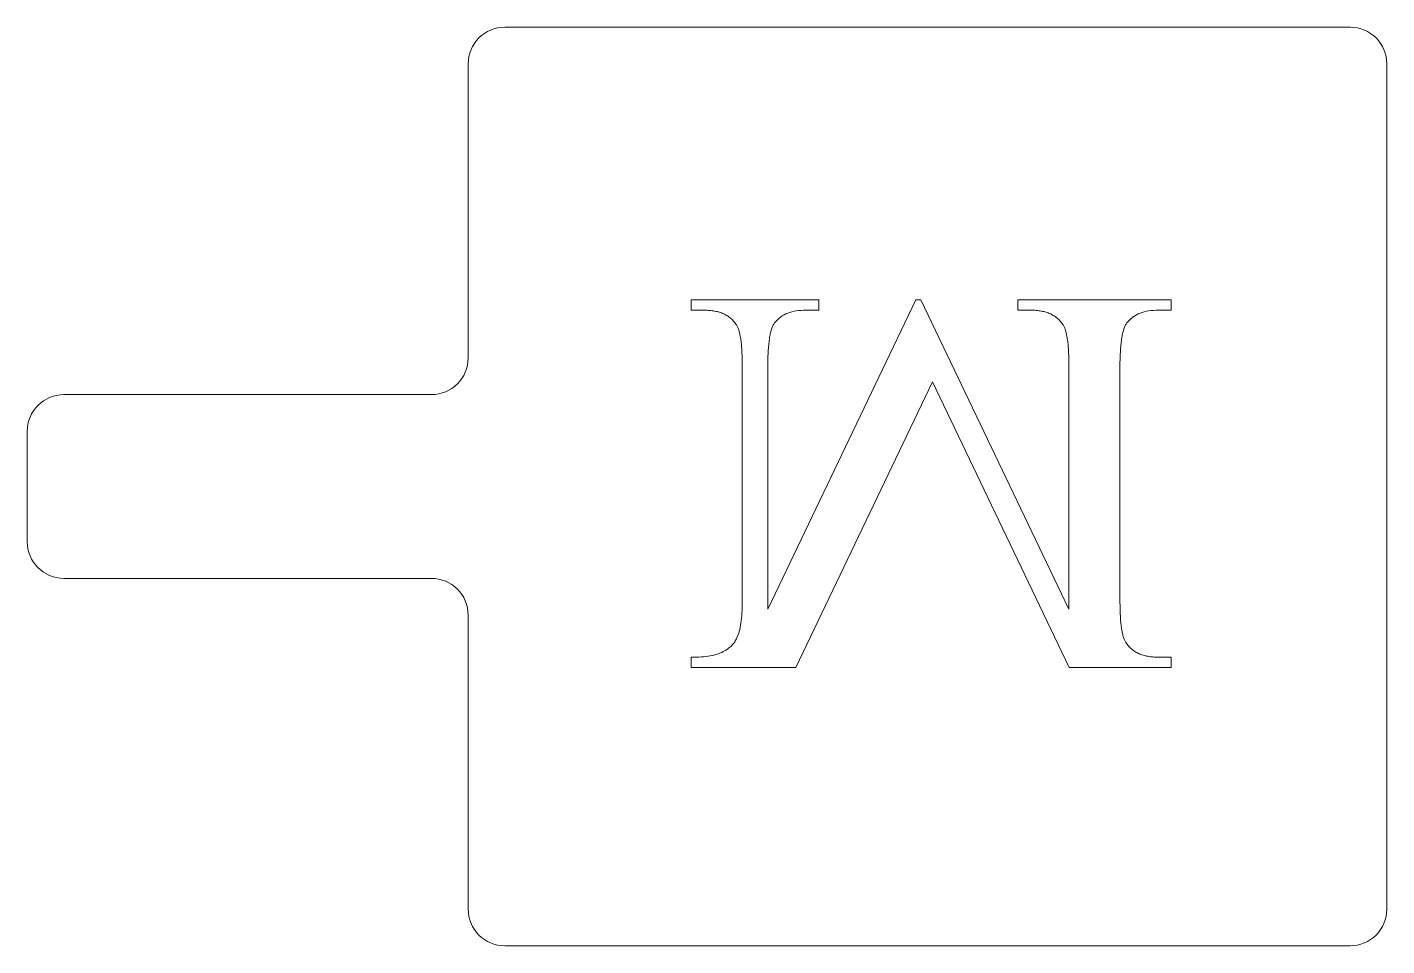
# Model space of a CAD drawing. Header units: millimetres. Extents: x -120 to 250, y -250 to 0.
import ezdxf

# ---------------------------------------------------------------- set-up
doc = ezdxf.new("R2010")
doc.units = ezdxf.units.MM

msp = doc.modelspace()

# ---------------------------------------------------------------- linework, layer by layer
at = {"color": 7, "linetype": 'Continuous', "lineweight": 15}
for p, q in [((10, 0), (240, 0)), ((0, -90), (0, -10)), ((250, -10), (250, -240)), ((95.44, -74.24), (60.72, -74.24)), ((60.72, -74.24), (60.72, -77.02)), ((60.72, -77.02), (64.19, -77.02)), ((121.83, -74.24), (81.55, -158.38)), ((91.97, -77.02), (95.44, -77.02)), ((95.44, -77.02), (95.44, -74.24)), ((123.22, -74.24), (121.83, -74.24)), ((163.5, -158.38), (123.22, -74.24)), ((191.28, -74.24), (149.61, -74.24)), ((149.61, -74.24), (149.61, -77.02)), ((149.61, -77.02), (153.08, -77.02)), ((187.87, -77.02), (191.28, -77.02)), ((191.28, -77.02), (191.28, -74.24)), ((74.61, -92.29), (74.61, -156.18)), ((81.55, -158.38), (81.55, -92.29)), ((163.5, -92.29), (163.5, -158.38)), ((177.39, -156.18), (177.39, -92.29)), ((89.19, -174.24), (126.39, -96.55)), ((126.39, -96.55), (163.58, -174.24)), ((-110, -100), (-10, -100)), ((-120, -140), (-120, -110)), ((-10, -150), (-110, -150)), ((0, -240), (0, -160)), ((60.72, -171.46), (60.72, -174.24)), ((191.28, -171.46), (187.87, -171.46)), ((191.28, -174.24), (191.28, -171.46)), ((60.72, -174.24), (89.19, -174.24)), ((163.58, -174.24), (191.28, -174.24)), ((240, -250), (10, -250))]:
    msp.add_line(p, q, dxfattribs=at)
for centre, start, end in [((10, -10), 90, 180), ((240, -10), 0, 90), ((-10, -90), 270, 0), ((-110, -110), 90, 180), ((-110, -140), 180, 270), ((-10, -160), 0, 90), ((10, -240), 180, 270), ((240, -240), 270, 0)]:
    msp.add_arc(centre, 10, start, end, dxfattribs=at)
for points, knots in [([(64.19, -77.02), (64.69, -77.03), (65.66, -77.05), (67.05, -77.26), (68.34, -77.54), (69.51, -77.99), (70.58, -78.55), (71.52, -79.25), (72.33, -80.09), (72.79, -80.71), (73.02, -81.03)], [0, 0, 0, 0, 0.1477984, 0.2861049, 0.4158698, 0.5370956, 0.655802, 0.7705059, 0.8840058, 1, 1, 1, 1]), ([(83.51, -80.25), (84, -79.75), (85, -78.73), (87, -77.71), (89.37, -77.11), (91.07, -77.05), (91.97, -77.02)], [0, 0, 0, 0, 0.223365, 0.454863, 0.711509, 1, 1, 1, 1]), ([(153.08, -77.02), (153.59, -77.03), (154.56, -77.05), (155.96, -77.25), (157.26, -77.55), (158.43, -77.98), (159.49, -78.55), (160.43, -79.25), (161.25, -80.08), (161.69, -80.71), (161.91, -81.03)], [0, 0, 0, 0, 0.149792, 0.287965, 0.417604, 0.540716, 0.657423, 0.772017, 0.885407, 1, 1, 1, 1]), ([(179.41, -80.25), (179.9, -79.75), (180.9, -78.73), (182.91, -77.72), (185.27, -77.1), (186.97, -77.05), (187.87, -77.02)], [0, 0, 0, 0, 0.223409, 0.457001, 0.711453, 1, 1, 1, 1]), ([(73.02, -81.03), (73.15, -81.27), (73.44, -81.79), (73.75, -82.71), (74, -83.83), (74.24, -85.14), (74.41, -86.66), (74.5, -88.36), (74.61, -90.26), (74.61, -91.59), (74.61, -92.29)], [0, 0, 0, 0, 0.070198, 0.154534, 0.25361, 0.370823, 0.502178, 0.651868, 0.816561, 1, 1, 1, 1]), ([(81.55, -92.29), (81.55, -91.53), (81.55, -90.07), (81.67, -88), (81.81, -86.15), (82.03, -84.54), (82.27, -83.13), (82.62, -81.96), (82.99, -81), (83.35, -80.48), (83.51, -80.25)], [0, 0, 0, 0, 0.186217, 0.353333, 0.503157, 0.636074, 0.750461, 0.849398, 0.931287, 1, 1, 1, 1]), ([(161.91, -81.03), (162.04, -81.27), (162.33, -81.79), (162.64, -82.71), (162.89, -83.83), (163.13, -85.14), (163.3, -86.66), (163.39, -88.36), (163.5, -90.26), (163.5, -91.59), (163.5, -92.29)], [0, 0, 0, 0, 0.070198, 0.154534, 0.25361, 0.370823, 0.502178, 0.651868, 0.816561, 1, 1, 1, 1]), ([(177.39, -92.29), (177.39, -91.53), (177.38, -90.07), (177.51, -88), (177.65, -86.16), (177.86, -84.53), (178.13, -83.13), (178.47, -81.96), (178.87, -80.99), (179.24, -80.48), (179.41, -80.25)], [0, 0, 0, 0, 0.185847, 0.352631, 0.502157, 0.634811, 0.749307, 0.848048, 0.930466, 1, 1, 1, 1]), ([(74.61, -156.18), (74.6, -157.26), (74.58, -159.27), (74.29, -162.02), (73.89, -164.32), (73.38, -165.62), (73.16, -166.21)], [0, 0, 0, 0, 0.317275, 0.589019, 0.814861, 1, 1, 1, 1]), ([(178.97, -167.45), (178.84, -167.21), (178.56, -166.69), (178.24, -165.77), (178, -164.65), (177.75, -163.34), (177.58, -161.82), (177.49, -160.12), (177.39, -158.22), (177.39, -156.89), (177.39, -156.18)], [0, 0, 0, 0, 0.070198, 0.154534, 0.25361, 0.370823, 0.502178, 0.651868, 0.816561, 1, 1, 1, 1]), ([(73.16, -166.21), (72.96, -166.57), (72.57, -167.32), (71.74, -168.31), (70.68, -169.19), (69.4, -170.01), (67.79, -170.7), (65.79, -171.15), (63.39, -171.43), (61.65, -171.45), (60.72, -171.46)], [0, 0, 0, 0, 0.085709, 0.176324, 0.270055, 0.374537, 0.493588, 0.635772, 0.803993, 1, 1, 1, 1]), ([(187.87, -171.46), (187.36, -171.45), (186.39, -171.43), (184.98, -171.22), (183.68, -170.94), (182.51, -170.49), (181.44, -169.93), (180.49, -169.22), (179.66, -168.4), (179.2, -167.76), (178.97, -167.45)], [0, 0, 0, 0, 0.149083, 0.286602, 0.4177, 0.538236, 0.656267, 0.770318, 0.884666, 1, 1, 1, 1])]:
    msp.add_open_spline(points, degree=3, knots=knots, dxfattribs=at)

doc.saveas('drawing.dxf')
